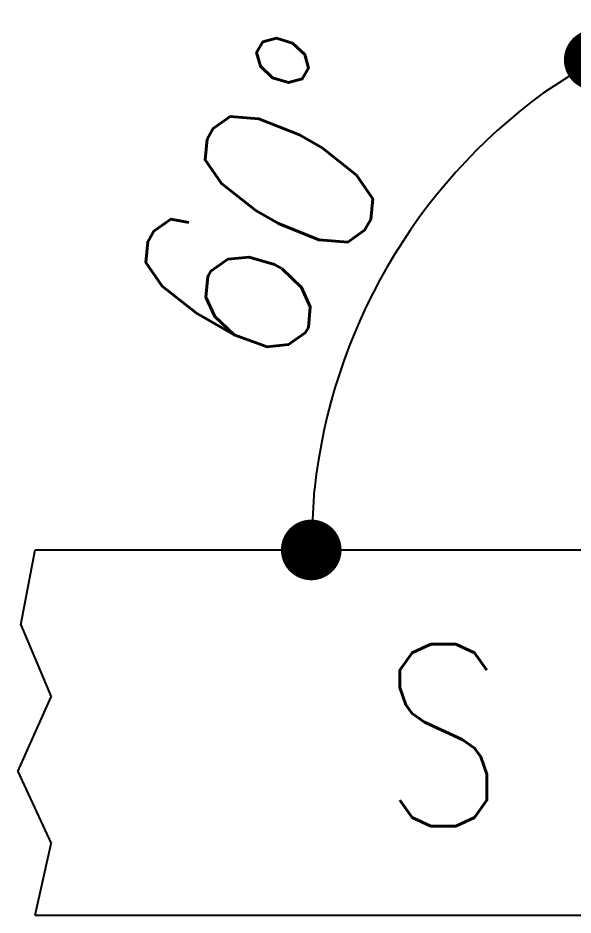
# Model space of a CAD drawing. Header units: millimetres. Extents: x 0 to 15432, y -11 to 7128.
# Drawn here: x 11638.2 to 11711.4, y 5659.2 to 5777.6 of the extents above; entities that cross this region are included whole.
import ezdxf

# ---------------------------------------------------------------- set-up
doc = ezdxf.new("R2010")
doc.units = ezdxf.units.MM
doc.header["$LTSCALE"] = 5
doc.layers.get('0').update_dxf_attribs({"color": 255})
doc.layers.add('寸法', color=4, linetype='Continuous')
doc.layers.add('金物', color=142, linetype='Continuous')
doc.styles.add('04setumei', font='simplex.shx', dxfattribs={"width": 0.7, "height": 2.5, "bigfont": 'extfont2.shx'})

# ---------------------------------------------------------------- blocks, each defined once
blk = doc.blocks.new('_Dot')
at = {"color": 0, "linetype": 'ByBlock', "lineweight": -2}
blk.add_line((-0.5, 0), (-1, 0), dxfattribs=at)
at = {"color": 0, "linetype": 'ByBlock', "const_width": 0.5}
blk.add_lwpolyline([(-0.25, 0, 1), (0.25, 0, 1)], format="xyb", close=True, dxfattribs=at)

msp = doc.modelspace()

# ---------------------------------------------------------------- linework, layer by layer
at = {"layer": '寸法'}
msp.add_arc((11751.555, 5707.368), 74.668, 126.14192, 173.85836, dxfattribs=at)
at = {"layer": '金物'}
for p, q in [((11638.563, 5697.501), (11640.452, 5707.368)), ((11640.452, 5707.368), (11879.867, 5707.368)), ((11638.563, 5697.501), (11642.584, 5687.999)), ((11638.198, 5678.131), (11642.584, 5687.999)), ((11638.198, 5678.131), (11642.584, 5668.629)), ((11640.452, 5659.183), (11642.584, 5668.629)), ((11640.452, 5659.183), (11879.867, 5659.183))]:
    msp.add_line(p, q, dxfattribs=at)

# ---------------------------------------------------------------- block references
at = {"layer": '寸法', "yscale": 8, "zscale": 8}
for p, xscale, rotation in [((11714.221, 5772.033), 7.999999999999998, 33.07110097030314), ((11676.887, 5707.368), 7.999999999999996, 266.9291792530464)]:
    msp.add_blockref('_Dot', p, dxfattribs=dict(at, xscale=xscale, rotation=rotation))

# ---------------------------------------------------------------- texts
at = {"layer": '寸法', "style": '04setumei', "width": 0.8}
msp.add_text('60°', height=24, rotation=60.00014, dxfattribs=at).set_placement((11671.992, 5728.897))
msp.add_text('S', height=24, dxfattribs=at).set_placement((11686.084, 5670.925))

doc.saveas('drawing.dxf')
